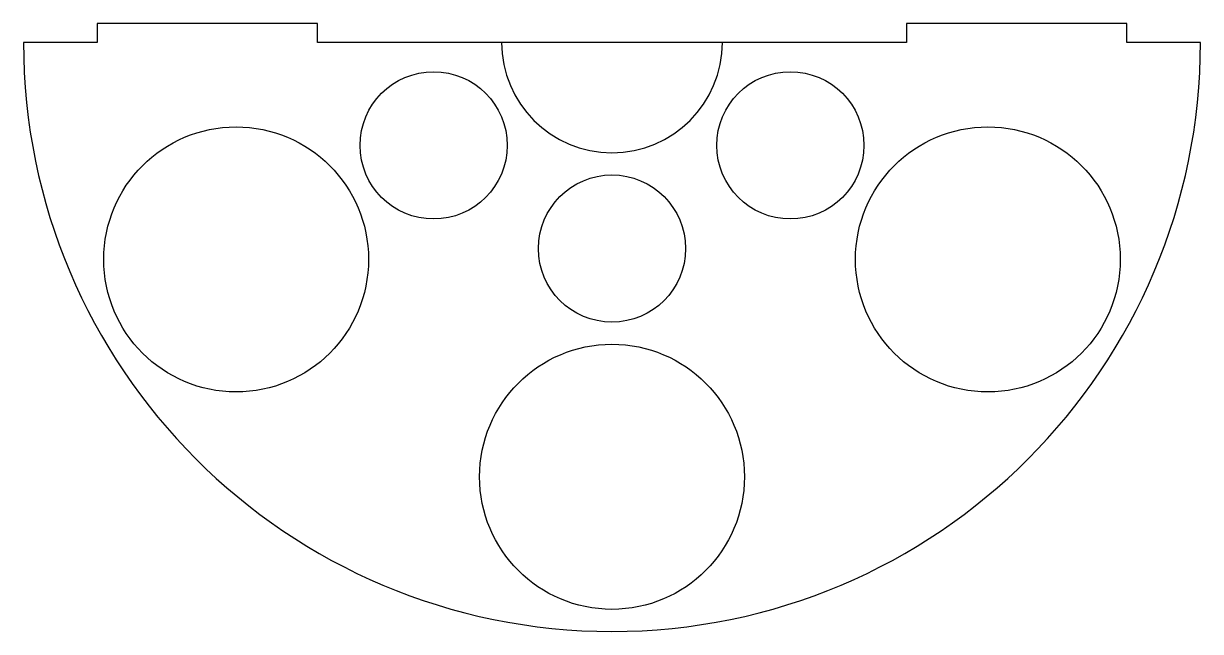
# Model space of a CAD drawing. Header units: millimetres. Extents: x -80 to 80, y -80 to 3.
import ezdxf

# ---------------------------------------------------------------- set-up
doc = ezdxf.new("R2010")
doc.units = ezdxf.units.MM
doc.layers.get('0').update_dxf_attribs({"linetype": 'CONTINUOUS'})

msp = doc.modelspace()

# ---------------------------------------------------------------- linework, layer by layer
msp.add_lwpolyline([(-80, 0, 1), (80, 0), (70, 0), (70, 2.55), (40.05, 2.55), (40.05, 0), (-40.05, 0), (-40.05, 2.55), (-70, 2.55), (-70, 0)], format="xyb", close=True)
for centre, radius in [((-24.25, -13.99), 10), ((24.25, -13.99), 10), ((-51.1, -29.48), 18), ((51.1, -29.48), 18), ((0, -28), 10), ((0, -59), 18)]:
    msp.add_circle(centre, radius)
msp.add_arc((0, 0), 15, 180, 360)

doc.saveas('drawing.dxf')
